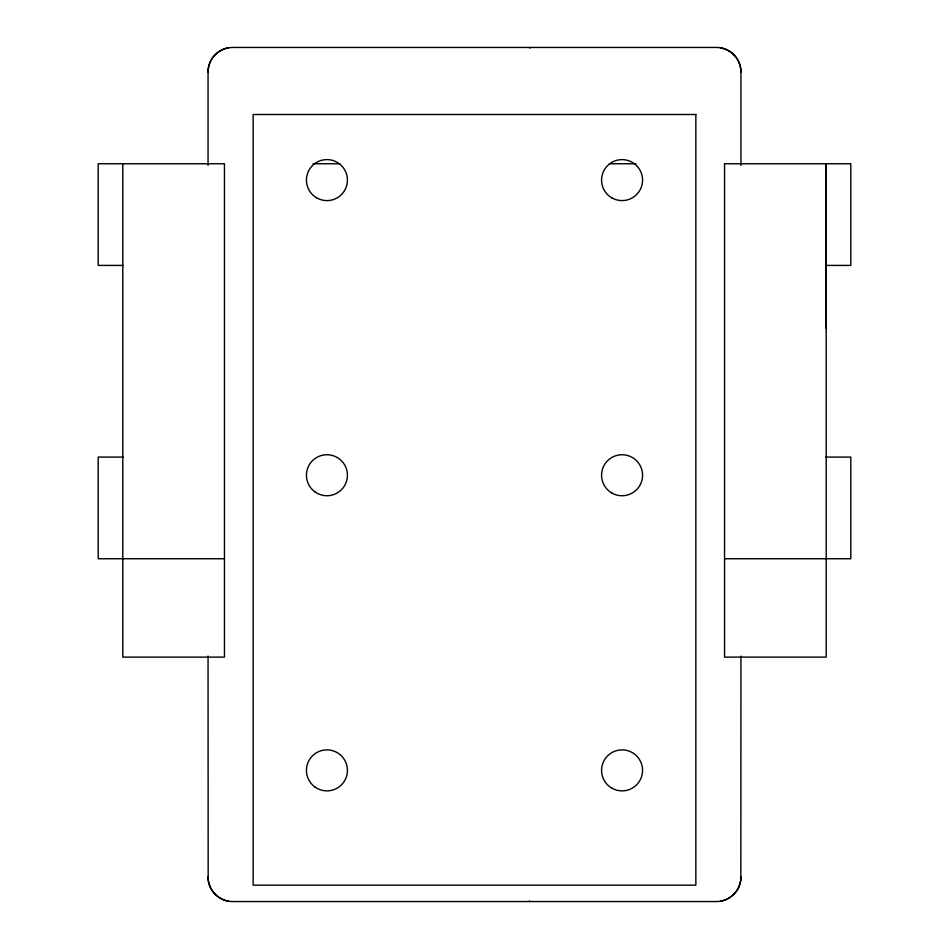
<?xml version="1.0" encoding="UTF-8"?>
<svg xmlns="http://www.w3.org/2000/svg" width="949" height="949" viewBox="0 0 949 949"><rect width="100%" height="100%" fill="white"/><g stroke="black" fill="none" stroke-linecap="round" stroke-linejoin="round"><path stroke-width="1.42" d="M826.211 328.449L826.211 163.75L826.211 657.123L724.55 657.123L724.55 163.75L850.802 163.75L850.802 265.412L825.844 265.412M208.056 165.256L208.056 72.041C208.009 63.607 212.623 55.315 219.907 51.009A44.662 31.578 -90 0 1 228.555 47.818M740.944 656.091L740.837 879.296A18.683 13.215 -90 0 1 739.307 885.749M733.043 895.014L729.093 897.991A44.65 31.578 90 0 1 720.445 901.182M313.016 163.75L339.683 163.75M609.317 163.75L635.984 163.75M123.204 265.412L98.198 265.412L98.198 163.75L224.45 163.75L224.45 657.123L122.789 657.123L122.789 163.75M123.204 457.086L98.198 457.086L98.198 558.747L224.45 558.747M825.844 457.086L850.802 457.086L850.802 558.747L724.55 558.747M215.957 895.014L219.907 897.991A44.65 31.578 90 0 0 228.555 901.182M740.944 165.256L740.944 72.041C741.003 63.607 736.377 55.315 729.093 51.009A44.662 31.578 -90 0 0 720.445 47.818M208.056 656.091L208.163 879.296A18.683 13.215 -90 0 0 209.693 885.749M740.944 876.959A24.591 24.591 0 0 1 716.353 901.55L232.647 901.55A24.591 24.591 0 0 1 208.056 876.959M740.944 72.041A24.591 24.591 0 0 0 716.353 47.45L232.647 47.45A24.591 24.591 0 0 0 208.056 72.041M530.076 47.45A8.612 8.612 0 0 1 529.91 48.138M529.447 900.957A8.612 8.612 0 0 1 529.696 901.55M739.39 885.82A26.382 18.648 90 0 1 733.008 894.919M215.992 894.919A26.382 18.648 90 0 1 209.61 885.82M695.854 114.509L253.146 114.509L253.146 885.156L695.854 885.156L695.854 114.509M315.127 787.136A20.498 20.498 0 0 0 347.346 772.213A20.498 20.498 0 0 0 318.318 751.774A20.498 20.498 0 0 0 315.127 787.136M315.127 491.997A20.498 20.498 0 0 0 347.346 477.074A20.498 20.498 0 0 0 318.318 456.635A20.498 20.498 0 0 0 315.127 491.997M611.82 788.133A20.498 20.498 0 0 0 642.568 770.374A20.498 20.498 0 0 0 611.82 752.628A20.498 20.498 0 0 0 611.82 788.133M611.82 492.994A20.498 20.498 0 0 0 642.568 475.235A20.498 20.498 0 0 0 611.82 457.489A20.498 20.498 0 0 0 611.82 492.994M316.681 197.855A20.498 20.498 0 0 0 347.429 180.096A20.498 20.498 0 0 0 316.681 162.35A20.498 20.498 0 0 0 316.681 197.855M611.82 197.855A20.498 20.498 0 0 0 642.568 180.096A20.498 20.498 0 0 0 611.82 162.35A20.498 20.498 0 0 0 611.82 197.855"/></g></svg>
